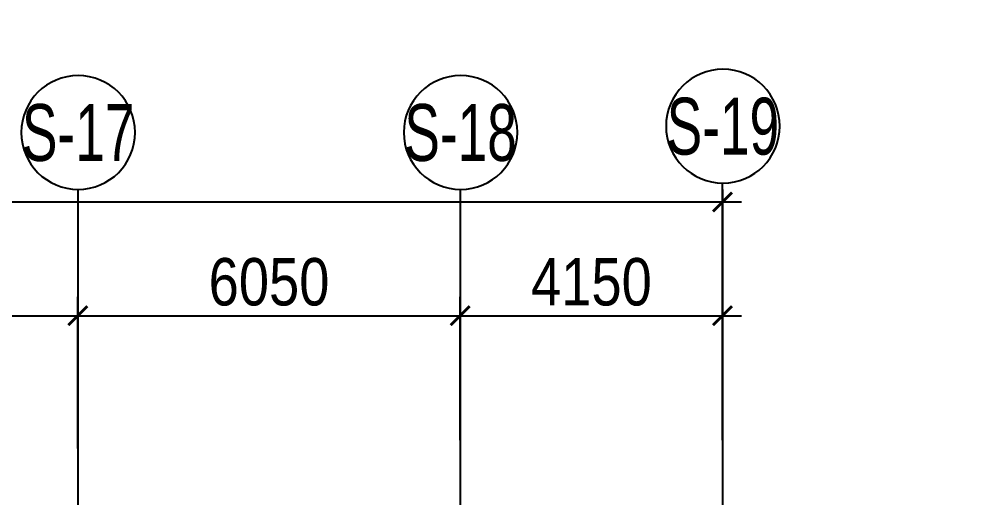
# Model space of a CAD drawing. Header units: millimetres. Extents: x -361699137 to 361252145, y -356478932 to 356523199.
# Drawn here: x -17452 to -2332, y 28610 to 36186 of the extents above; entities that cross this region are included whole.
import ezdxf
from ezdxf.enums import TextEntityAlignment as Align

# ---------------------------------------------------------------- set-up
doc = ezdxf.new("R2010")
doc.units = ezdxf.units.MM
doc.header["$LTSCALE"] = 100
doc.header["$MEASUREMENT"] = 0
for name, color, linetype in [('A-ANNO-ROOM', 50, 'Continuous'), ('AUDIT_I_220807103235-17', 50, 'Continuous'), ('KC', 5, 'Continuous'), ('Xref_ST_MBDV Cot vach 30.7.2022|Xref_ST_MBDV Cot vach 30.7.2022|Xref_ST_MBDV Cot vach 30.7.2022|Xref_ST_MBDV Cot vach 30.7.2022|A-GRID-SYM', 50, 'Continuous')]:
    doc.layers.add(name, color=color, linetype=linetype)
doc.layers.add('dien tich thong thuy', color=3, linetype='Continuous', plot=False)
doc.styles.add('220126_HDN_HBA typical plan$0$211210_HDN_HBA_TYPICAL PLAN CORE OPT 1$0$HBA-Text', font='GOTHIC.TTF')
doc.styles.add('Arial Narrow', font='ARIALN.TTF')
doc.styles.add('HBA-Text', font='GOTHIC.TTF')
doc.dimstyles.new('CCU_1-300', dxfattribs={"dimscale": 300, "dimtxt": 2.5, "dimasz": 1, "dimexe": 1, "dimexo": 2, "dimgap": 0.5, "dimtad": 1, "dimdec": 0, "dimdsep": 46, "dimtxsty": 'Arial Narrow', "dimblk": 'ARCHTICK', "dimcen": -1, "dimdle": 1, "dimclrd": 256, "dimclre": 256, "dimclrt": 3, "dimadec": 0, "dimazin": 2, "dimtfac": 0.1, "dimtdec": 0, "dimtix": 1, "dimtmove": 2, "dimatfit": 1, "dimfxl": 1, "dimtvp": 0.833333, "dimtolj": 1, "dimtzin": 12, "dimarcsym": 0})

# ---------------------------------------------------------------- blocks, each defined once
blk = doc.blocks.new('A$C1AAC5519')
at = {"layer": 'A-ANNO-ROOM', "insert": (773, 1217), "char_height": 600, "attachment_point": 2, "rotation": 50.4488, "style": '220126_HDN_HBA typical plan$0$211210_HDN_HBA_TYPICAL PLAN CORE OPT 1$0$HBA-Text'}
blk.add_mtext_dynamic_manual_height_columns('S.B1.', width=722857412.87, gutter_width=9766, heights=[0], dxfattribs=at)
blk = doc.blocks.new('A$C418F5BC8')
at = {"layer": 'A-ANNO-ROOM', "insert": (648, 1091), "char_height": 600, "attachment_point": 2, "rotation": 50.4488, "style": '220126_HDN_HBA typical plan$0$211210_HDN_HBA_TYPICAL PLAN CORE OPT 1$0$HBA-Text'}
blk.add_mtext_dynamic_manual_height_columns('SL-S', width=722857412.87, gutter_width=9766, heights=[0], dxfattribs=at)
blk = doc.blocks.new('A$C2A6C5140')
at = {"layer": 'A-ANNO-ROOM', "insert": (731, 1190, 0), "char_height": 600, "attachment_point": 2, "rotation": 50.4488, "style": '220126_HDN_HBA typical plan$0$211210_HDN_HBA_TYPICAL PLAN CORE OPT 1$0$HBA-Text'}
blk.add_mtext_dynamic_manual_height_columns('2-BR', width=722857412.87, gutter_width=9766, heights=[0], dxfattribs=at)
blk = doc.blocks.new('A$C5388591E')
at = {"layer": 'A-ANNO-ROOM', "insert": (894, 842, 0), "char_height": 600, "attachment_point": 2, "rotation": 1.4065, "style": '220126_HDN_HBA typical plan$0$211210_HDN_HBA_TYPICAL PLAN CORE OPT 1$0$HBA-Text'}
blk.add_mtext_dynamic_manual_height_columns('3-BR', width=722857412.87, gutter_width=9766, heights=[0], dxfattribs=at)
blk = doc.blocks.new('A$C21AF0CCA')
at = {"layer": 'A-ANNO-ROOM', "insert": (1198, 815), "char_height": 600, "attachment_point": 2, "rotation": 0.1054, "style": '220126_HDN_HBA typical plan$0$211210_HDN_HBA_TYPICAL PLAN CORE OPT 1$0$HBA-Text'}
blk.add_mtext_dynamic_manual_height_columns('S.B1P.', width=722857412.87, gutter_width=9766, heights=[0], dxfattribs=at)
blk = doc.blocks.new('_ARCHTICK')
at = {"color": 0, "linetype": 'ByBlock', "const_width": 0.15}
blk.add_lwpolyline([(-0.5, -0.5), (0.5, 0.5)], dxfattribs=at)
blk = doc.blocks.new('*D503')
at = {"layer": 'Defpoints', "color": 0, "transparency": 16777216}
for p in [(125679, -8142), (125679, -10843, 0), (116979, -10986, 0)]:
    blk.add_point(p, dxfattribs=at)
at = {"layer": 'KC', "lineweight": -2, "transparency": 16777216}
for p, q in [((116979, -10386), (116979, -7842)), ((125679, -10243), (125679, -7842)), ((116679, -8142), (125979, -8142))]:
    blk.add_line(p, q, dxfattribs=at)
at = {"layer": 'KC', "lineweight": -2, "transparency": 16777216, "xscale": 300, "yscale": 300, "zscale": 300, "rotation": 180}
blk.add_blockref('_ARCHTICK', (116979, -8142), dxfattribs=at)
at = {"layer": 'KC', "lineweight": -2, "transparency": 16777216, "xscale": 300, "yscale": 300, "zscale": 300}
blk.add_blockref('_ARCHTICK', (125679, -8142), dxfattribs=at)
at = {"layer": 'KC', "color": 3, "transparency": 16777216, "insert": (121329, -7610), "char_height": 750, "attachment_point": 5, "style": 'Arial Narrow'}
blk.add_mtext('\\A1;8700', dxfattribs=at)
blk = doc.blocks.new('*D504')
at = {"layer": 'Defpoints', "color": 0, "transparency": 16777216}
for p in [(131729, -8142), (131729, -10713, 0), (125679, -10843)]:
    blk.add_point(p, dxfattribs=at)
at = {"layer": 'KC', "lineweight": -2, "transparency": 16777216}
for p, q in [((125679, -10243), (125679, -7842)), ((131729, -10113), (131729, -7842)), ((125379, -8142), (132029, -8142))]:
    blk.add_line(p, q, dxfattribs=at)
at = {"layer": 'KC', "lineweight": -2, "transparency": 16777216, "xscale": 300, "yscale": 300, "zscale": 300, "rotation": 180}
blk.add_blockref('_ARCHTICK', (125679, -8142), dxfattribs=at)
at = {"layer": 'KC', "lineweight": -2, "transparency": 16777216, "xscale": 300, "yscale": 300, "zscale": 300}
blk.add_blockref('_ARCHTICK', (131729, -8142), dxfattribs=at)
at = {"layer": 'KC', "color": 3, "transparency": 16777216, "insert": (128704, -7610), "char_height": 750, "attachment_point": 5, "style": 'Arial Narrow'}
blk.add_mtext('\\A1;6050', dxfattribs=at)
blk = doc.blocks.new('*D505')
at = {"layer": 'Defpoints', "color": 0, "transparency": 16777216}
for p in [(135879, -8142), (131729, -10713, 0), (135879, -10594)]:
    blk.add_point(p, dxfattribs=at)
at = {"layer": 'KC', "lineweight": -2, "transparency": 16777216}
for p, q in [((131729, -10113), (131729, -7842)), ((135879, -9994), (135879, -7842)), ((131429, -8142), (136179, -8142))]:
    blk.add_line(p, q, dxfattribs=at)
at = {"layer": 'KC', "lineweight": -2, "transparency": 16777216, "xscale": 300, "yscale": 300, "zscale": 300, "rotation": 180}
blk.add_blockref('_ARCHTICK', (131729, -8142), dxfattribs=at)
at = {"layer": 'KC', "lineweight": -2, "transparency": 16777216, "xscale": 300, "yscale": 300, "zscale": 300}
blk.add_blockref('_ARCHTICK', (135879, -8142), dxfattribs=at)
at = {"layer": 'KC', "color": 3, "transparency": 16777216, "insert": (133804, -7610), "char_height": 750, "attachment_point": 5, "style": 'Arial Narrow'}
blk.add_mtext('\\A1;4150', dxfattribs=at)
blk = doc.blocks.new('*D506')
at = {"layer": 'Defpoints', "color": 0, "transparency": 16777216}
for p in [(135879, -6342), (108279, -10713), (135879, -10713)]:
    blk.add_point(p, dxfattribs=at)
at = {"layer": 'KC', "lineweight": -2, "transparency": 16777216}
for p, q in [((108279, -10113), (108279, -6042)), ((135879, -10113), (135879, -6042)), ((107979, -6342), (136179, -6342))]:
    blk.add_line(p, q, dxfattribs=at)
at = {"layer": 'KC', "lineweight": -2, "transparency": 16777216, "xscale": 300, "yscale": 300, "zscale": 300, "rotation": 180}
blk.add_blockref('_ARCHTICK', (108279, -6342), dxfattribs=at)
at = {"layer": 'KC', "lineweight": -2, "transparency": 16777216, "xscale": 300, "yscale": 300, "zscale": 300}
blk.add_blockref('_ARCHTICK', (135879, -6342), dxfattribs=at)
at = {"layer": 'KC', "color": 3, "transparency": 16777216, "insert": (122079, -5810), "char_height": 750, "attachment_point": 5, "style": 'Arial Narrow'}
blk.add_mtext('\\A1;27600', dxfattribs=at)
blk = doc.blocks.new('GRID-SYM-flat-73')
at = {"layer": 'Xref_ST_MBDV Cot vach 30.7.2022|Xref_ST_MBDV Cot vach 30.7.2022|Xref_ST_MBDV Cot vach 30.7.2022|Xref_ST_MBDV Cot vach 30.7.2022|A-GRID-SYM'}
blk.add_circle((0, 0, 0), 900, dxfattribs=at)
at = {"layer": 'Xref_ST_MBDV Cot vach 30.7.2022|Xref_ST_MBDV Cot vach 30.7.2022|Xref_ST_MBDV Cot vach 30.7.2022|Xref_ST_MBDV Cot vach 30.7.2022|A-GRID-SYM', "style": 'HBA-Text'}
blk.add_attdef('GRID', text='', height=900, rotation=359.6303, dxfattribs=at).set_placement((0, 0, 0), align=Align.MIDDLE_CENTER)
blk = doc.blocks.new('A$C0e39c971')
at = {"layer": 'KC', "ltscale": 2000}
for p, q in [((35283.2, -27558.7), (35283.2, -65509.7)), ((41333.2, -27558.7), (41333.2, -65509.7)), ((45483.2, -27558.7), (45483.2, -65509.7))]:
    blk.add_line(p, q, dxfattribs=at)
at = {"layer": 'KC'}
ref = blk.add_blockref('GRID-SYM-flat-73', (45488.3, -26558.7, 0), dxfattribs=dict(at, xscale=-1, rotation=179.6748020054017))
ref.add_attrib('GRID', 'S-19', dxfattribs={"layer": 'AUDIT_I_220807103235-17', "height": 900, "style": 'HBA-Text', "width": 0.7}).set_placement((45488.3, -26558.7, 0), align=Align.MIDDLE_CENTER)
ref = blk.add_blockref('GRID-SYM-flat-73', (35288.3, -26658.7, 0), dxfattribs=dict(at, xscale=-1, rotation=179.6748020054017))
ref.add_attrib('GRID', 'S-17', dxfattribs={"layer": 'AUDIT_I_220807103235-17', "height": 900, "style": 'HBA-Text', "width": 0.7}).set_placement((35288.3, -26658.7, 0), align=Align.MIDDLE_CENTER)
ref = blk.add_blockref('GRID-SYM-flat-73', (41338.3, -26658.7, 0), dxfattribs=dict(at, xscale=-1, rotation=179.6748020054017))
ref.add_attrib('GRID', 'S-18', dxfattribs={"layer": 'AUDIT_I_220807103235-17', "height": 900, "style": 'HBA-Text', "width": 0.7}).set_placement((41338.3, -26658.7, 0), align=Align.MIDDLE_CENTER)
for base, p1, p2, picture, middle in [((45483.2, -27758.7), (17883.2, -32129.3), (45483.2, -32129.3), '*D506', (31683.2, -27225.8)), ((35283.2, -29558.7), (26583.2, -32401.9, 0), (35283.2, -32259.6, 0), '*D503', (30933.2, -29025.8)), ((41333.2, -29558.7), (35283.2, -32259.6), (41333.2, -32129.3, 0), '*D504', (38308.2, -29025.8)), ((45483.2, -29558.7), (41333.2, -32129.3, 0), (45483.2, -32010.5), '*D505', (43408.2, -29025.8))]:
    dim = blk.add_linear_dim(base=base, p1=p1, p2=p2, dimstyle='CCU_1-300', dxfattribs=at)
    dim.commit()
    dim.dimension.update_dxf_attribs({"geometry": picture, "text_midpoint": middle, "insert": (-90396.2, -21416.3)})

msp = doc.modelspace()

# ---------------------------------------------------------------- block references
at = {"layer": 'A-ANNO-ROOM'}
for p in [(-259643.7, 30107.5, 0), (-265285.3, 28918.9, 0), (-245554.4, 25356.8, 0), (-227992.2, 24030.2, 0), (-256709.5, 21832.9, 0), (-262170.1, 20336.7, 0), (-227340, 20267.8, 0), (-224467.8, 15310.1, 0)]:
    msp.add_blockref('A$C21AF0CCA', p, dxfattribs=at)
at = {"layer": 'dien tich thong thuy'}
for name, p, rotation in [('A$C2A6C5140', (-231902.2, 41866.7, 0), 310.9576437198666), ('A$C2A6C5140', (-223136.1, 38294.9, 0), 310.9576437198666), ('A$C2A6C5140', (-179022.3, 13510.4, 0), 310.9576437198666), ('A$C2A6C5140', (-199561.1, 2743, 0), 310.9576437198666), ('A$C2A6C5140', (-176749.4, 2773.7, 0), 310.9576437198666), ('A$C2A6C5140', (-192735.1, 2545.1, 0), 310.9576437198666), ('A$C418F5BC8', (-243956.4, 39603.9, 0), 309.6632197063607), ('A$C418F5BC8', (-248126.4, 37597.1, 0), 309.6632197063607), ('A$C418F5BC8', (-251890.4, 36548.6, 0), 309.6632197063607), ('A$C418F5BC8', (-255839.4, 34945, 0), 309.6632197063607), ('A$C1AAC5519', (-240877.1, 28052.6, 0), 309.6566028083925), ('A$C1AAC5519', (-219521.6, 27682.2, 0), 309.6566028083925), ('A$C1AAC5519', (-217651.9, 24628, 0), 309.6566028083925), ('A$C1AAC5519', (-267764, 19262.7, 0), 309.6566028083925), ('A$C418F5BC8', (-223053.1, 10712.7, 0), 309.6632197063607), ('A$C1AAC5519', (-213503.8, 3324.6, -0.3), 309.6566028083925), ('A$C1AAC5519', (-207798.7, 3064.6, 0), 309.6566028083925), ('A$C1AAC5519', (-184128.2, 2786.5, 0), 309.6566028083925)]:
    msp.add_blockref(name, p, dxfattribs=dict(at, rotation=rotation))
for p in [(-273086, 28673.9, 0), (-220441.7, 3035.2, 0)]:
    msp.add_blockref('A$C5388591E', p, dxfattribs=at)
at = {"layer": 'KC'}
msp.add_blockref('A$C0e39c971', (-51806.2, 61050.6), dxfattribs=at)

doc.saveas('drawing.dxf')
